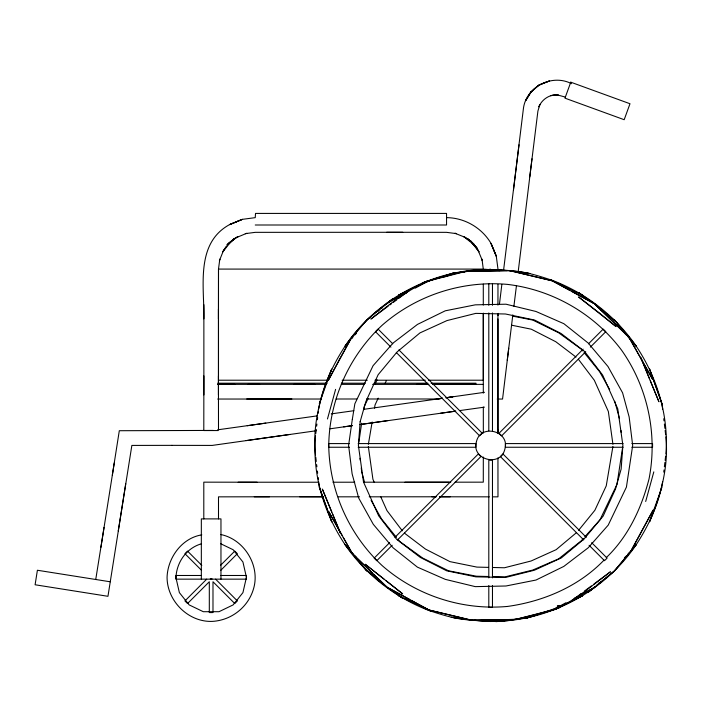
<?xml version="1.0" encoding="UTF-8"?>
<svg xmlns="http://www.w3.org/2000/svg" width="702" height="702" viewBox="0 0 702 702"><rect width="100%" height="100%" fill="white"/><g stroke="black" fill="none" stroke-linecap="round" stroke-linejoin="round"><path stroke-width="1.05" d="M203.87 375.903L203.799 430.554L218.243 430.554M218.436 318.892L218.497 269.085L219.796 259.152L219.41 260.67L223.534 250.395L226.053 246.885M483.318 457.046L483.292 482.16L455.098 482.186M483.336 433.029L483.318 407.063M497.92 432.95L497.937 313.829M497.946 305.098L497.972 284.363M315.514 435.81C311.969 475.272 324.614 515.408 347.165 547.736C367.576 575.982 396.139 597.964 428.703 610.407C442.953 615.163 457.441 619.805 472.604 620.05M315.76 433.669L316.269 429.405M316.646 426.202L316.892 424.061M317.401 419.787L317.655 417.655M318.155 413.381L318.41 411.249M318.655 409.108C322.692 386.548 332.608 365.224 345.112 346.086L347.165 343.102C382.511 293.182 445.472 263.259 506.546 270.612M474.727 620.226C535.802 627.57 598.762 597.656 634.108 547.736L636.161 544.752C648.674 525.614 658.581 504.29 662.618 481.73M663.75 472.113L664.004 469.98M664.382 466.777L664.882 462.504M665.136 460.372L665.636 456.098M665.891 453.966C669.015 414.829 656.493 375.149 634.108 343.102C613.697 314.856 585.135 292.874 552.571 280.431C538.653 275.851 524.534 271.156 509.731 270.875M499.508 303.747L501.851 284.45M503.545 270.516L523.332 109.24C525.561 87.004 551.895 73.429 571.533 83.687M508.731 348.253L502.553 399.052L497.191 399.043M518.208 271.569L531.993 158.792M498.06 315.54L498.323 313.39M513.513 189.751L519.032 144.796M507.256 360.231L512.829 314.891M529.773 176.851L537.916 111.03L539.899 104.493L538.882 106.844C541.9 99.263 550.061 93.945 558.265 94.963L550.561 95.612L557.186 94.867L565.487 97.122M513.899 306.23L516.461 285.626M358.854 442.242L361.653 423.209M622.428 448.596L617.005 484.38L599.912 519.919L584.827 536.793M112.32 475.236L119.305 430.721L213.294 430.423M110.258 581.791L37.399 570.252L35.1 584.766L107.959 596.305L131.862 445.419L172.016 445.358M100.904 547.349L114.268 462.934M118.252 530.949L125.719 483.748M363.776 409.599L364.277 406.458L368.076 398.56M95.744 579.492L104.063 527.395M368.366 444.357L372.148 421.999M374.491 408.16L375.035 404.966L378.22 398.131M612.916 446.481L606.247 485.872L594.866 510.293L578.588 530.335M319.287 403.773L331.704 369.033C320.13 395.972 312.232 425.544 315.514 455.028M661.986 487.065L649.569 521.805C661.03 495.182 668.813 466.031 665.891 436.872M327.465 418.971L335.6 389.364M645.682 501.474L653.816 471.867M385.047 383.476L386.416 380.545M375.193 383.757L377.097 379.808M226.746 245.963L222.797 251.781L231.563 240.918L234.591 238.329L226.93 244.893L235.802 237.829L246.823 233.257M227.86 244.498L229.852 242.181M227.957 244.375L229.247 242.874M583.388 538.408L581.238 540.812L558.66 558.836L532.713 570.068L504.896 576.904L492.839 576.605M604.089 560.056C578.755 586.442 543.462 601.43 507.564 606.431C462.302 610.521 416.514 595.647 382.3 565.733C348.982 534.836 329.396 490.856 328.738 445.419C329.396 399.982 348.982 356.002 382.3 325.105C416.514 295.191 462.302 280.317 507.564 284.407C552.685 289.812 594.375 313.882 621.621 350.254C647.788 387.407 657.8 434.494 648.999 479.08C641.435 508.257 628.272 536.53 606.274 557.625M352.685 337.197L351.263 338.724L352.764 337.171M624.315 558.23L625.736 556.704M627.878 554.404L630.01 552.114L627.763 554.448M355.01 334.836L356.511 333.274M377.518 311.477L379.764 309.143L377.544 311.416M624.762 557.563L626.263 556.002M206.713 579.15L184.942 600.93L187.539 603.527L209.31 581.747L209.31 612.548L211.153 612.592L212.987 612.548L212.987 581.747L234.766 603.527L237.364 600.93L215.584 579.15M220.498 565.373L234.766 551.105L237.364 553.702L220.84 570.226M389.592 542.69L374.175 558.108L376.772 560.705L392.19 545.287M394.989 537.284L478.281 454.001L480.879 456.598L397.586 539.882M583.125 349.157L499.061 433.222L501.658 435.819L585.722 351.755M588.522 343.761L603.176 329.106L605.773 331.704L590.347 347.13M228.018 244.428L231.563 240.918L238.066 236.556L236.556 237.408M228.089 244.463L235.802 237.829M576.421 532.686L556.142 549.675L531.081 561.003L504.422 567.769L492.786 567.488M594.963 586.802L588.215 592.277L614.373 571.051L636.161 544.752L614.373 571.051L596.656 585.433M388.18 306.195L370.849 319.05C393.427 301.579 416.304 281.537 445.401 276.562C472.753 267.146 502.018 268.436 530.089 273.552L523.613 272.938M389.917 304.905L391.646 303.624M393.383 302.334L396.849 299.763M398.578 298.473L408.976 290.76C382.976 302.992 361.504 322.639 345.112 346.086L366.9 319.787L393.067 298.561L386.521 303.562L402.764 294.831M580.966 593.646C562.592 609.345 538.399 613.767 515.645 619.392C494.252 623.385 472.472 620.629 451.184 617.286L457.66 617.9M584.433 591.075L591.365 585.933M593.962 584.003L610.433 571.788L585.293 591.102L572.297 600.078L594.761 587.276L582.335 593.953M404.677 293.805L406.59 292.778M415.189 288.153L428.562 280.967L465.628 271.446L509.599 270.612L552.369 280.861L594.383 303.72L615.926 321.665L636.495 346.569L614.373 319.787L615.926 321.665L600.403 309.582M566.093 602.676L552.711 609.871L515.645 619.392L471.674 620.226L428.904 609.977L386.899 587.118L365.347 569.173L344.779 544.269L366.9 571.051L365.347 569.173L380.87 581.256M574.692 598.06L576.605 597.033M578.509 596.007L580.422 594.98M566.558 603.764L582.8 595.621L567.558 603.123M419.427 284.898L398.473 295.217L420.41 284.336M422.288 283.485L427.044 281.142L422.306 283.424M559.942 606.879L554.229 609.696L565.61 604.22M201.535 543.769C185.933 548.192 175.93 563.25 175.921 579.15L246.384 579.15L246.384 575.482L220.893 575.482M557.353 606.221L559.415 605.536M557.3 606.089L559.38 605.44M212.118 578.904L210.275 578.904M201.816 534.863C181.897 538.013 167.699 557.713 167.067 577.316C167.094 601.131 188.601 622.542 212.609 621.367C231.537 620.226 248.297 607.063 253.545 588.741C260.46 565.636 244.164 539.233 220.726 534.52M330.045 428.808L352.299 425.64M359.819 424.57L387.758 420.595M247.253 425.71L317.427 415.838M331.283 413.873L353.843 410.714M442.374 398.288L437.109 399.034L442.488 398.271M446.595 397.701L452.922 396.805L446.481 397.709M445.726 397.806L484.494 392.313M246.2 440.575L289.917 434.433M343.699 426.86L352.378 425.649M359.968 424.578L455.8 411.118M363.522 409.363L442.19 398.315M217.576 429.826L265.786 423.113M440.47 413.267L455.475 411.179M459.766 410.582L484.415 407.151M316.093 430.765L212.179 445.419L171.902 445.358M245.305 233.643L255.238 232.344L402.746 232.283M466.769 271.534L451.956 273.455L422.244 282.888L455.001 272.771L451.956 273.455L465.628 271.446L509.599 270.612L552.369 280.861L569.559 290.216M468.883 271.262L484.749 269.208L492.313 269.937M512.39 619.576L496.525 621.63L488.969 620.901M514.505 619.304L529.317 617.383L559.029 607.95L526.272 618.067L529.317 617.383L515.645 619.392L471.674 620.226L428.904 609.977L411.723 600.622M485.231 269.937L490.637 269.314L484.977 269.884M496.051 620.901L490.637 621.524L496.296 620.954M434.643 384.415L483.09 384.363M217.708 399.043L321.016 399.026M354.712 482.213L332.967 482.221M363.443 482.195L450.763 482.195M269.498 496.788L218.497 496.849L218.497 518.892M255.238 225L446.551 225L446.551 213.417L255.519 213.417L255.238 217.646L242.374 219.349L229.554 224.614C195.016 243.489 204.484 286.978 203.87 318.892M327.913 380.212L218.497 380.212L218.497 269.085L483.292 269.085L481.993 259.152L482.379 260.67L477.808 249.649L471.911 242.576M342.137 380.212L367.304 380.212M374.965 380.212L425.298 380.212M428.58 380.212L483.292 380.212L483.292 313.75M217.717 383.204L327.132 383.204M341.356 383.204L365.435 383.204M374.184 383.204L427.799 383.204M431.081 383.204L475.947 383.204L475.947 384.354L432.467 384.415L448.666 384.415M217.717 384.354L326.044 384.354M341.356 384.354L364.338 384.354M372.613 384.398L428.896 384.354M247.85 384.415L259.643 384.415M293.752 384.406L315.04 384.415M416.426 384.424L428.211 384.415M246.744 398.99L291.865 398.99M336.17 399.008L356.739 398.99M366.505 398.99L436.96 398.99M349.429 443.585L328.712 443.585L328.712 447.253L349.429 447.253M358.152 443.585L475.947 443.585L475.947 447.253L358.152 447.253M623.122 443.585L505.335 443.585L505.335 447.253L623.122 447.253M631.844 443.585L652.57 443.585L652.57 447.253L631.844 447.253M238.162 482.221L317.848 482.221M404.957 482.221L449.087 482.221M254.273 496.788L323.429 496.797M359.573 496.823L338.18 496.823M369.199 496.823L436.153 496.788L431.809 496.788M450.245 496.788L439.399 496.788L489.303 496.841M201.404 575.482L175.921 575.482L175.869 577.316L179.37 592.62L189.154 604.896L203.299 611.705L218.998 611.705L233.143 604.896L242.936 592.62L246.428 577.316L242.936 562.012L233.143 549.736L220.77 543.769M386.67 232.283L446.551 232.344L456.484 233.643L454.966 233.257L465.242 237.381L469.629 240.532L463.855 236.644L474.719 245.41L477.307 248.438L470.744 240.777M217.611 384.363L234.854 384.38M257.09 482.221L203.799 482.16L203.799 518.892M492.558 496.849L497.981 496.849L497.946 457.923M299.64 496.788L323.192 496.805M488.557 567.383L476.93 567.102L449.973 561.635L425.491 549.104L404.422 533.116M488.452 576.5L476.386 576.21L448.517 570.787L422.709 558.081L399.877 541.619L397.85 539.11M496.63 270.349L499.868 270.656M519.296 272.516L521.454 272.727M459.819 618.111L461.977 618.322M481.414 620.182L483.573 620.384M446.551 217.646C464.663 217.752 481.853 227.834 491.023 243.401L496.288 256.221L497.981 269.085M512.39 316.093L532.757 320.051L558.573 332.748L581.396 349.219L582.748 350.895M511.609 325.202L531.3 329.203L555.791 341.734L576.017 357.081M568.33 288.311L549.973 279.528L582.827 295.244L573.165 290.619M402.316 597.446L398.455 595.594L431.309 611.31L415.847 603.913M404.247 598.367L411.012 601.605M571.463 291.251L594.383 303.72L628.957 337.276L652.518 379.15L628.957 337.276L594.383 303.72L578.852 292.787L586.609 298.833M409.81 599.587L386.899 587.118L352.325 553.562L328.755 511.688L342.146 535.486M392.945 590.663L402.43 598.051L386.899 587.118L374.324 574.912M383.95 579.053L365.215 564.241L402.676 593.866L385.652 580.396M468.883 239.777L467.269 238.39L470.358 241.04M471.911 242.374L474.236 244.366M372.753 573.394L352.325 553.562L343.217 537.39M392.751 343.761L378.106 329.106L375.509 331.704L390.926 347.13M398.92 349.929L482.213 433.222L479.615 435.819L396.323 352.527M586.284 537.284L502.992 454.001L500.394 456.598L583.687 539.882M591.681 542.69L607.107 558.108L604.51 560.705L589.083 545.287M201.807 565.373L187.539 551.105L184.942 553.702L201.456 570.226M377.544 579.422L379.764 581.695L377.518 579.361M601.509 309.143L604.51 312.258M624.762 333.274L626.263 334.836M627.763 336.39L630.01 338.724L627.878 336.425M352.764 553.667L351.263 552.114L352.685 553.641M355.01 556.002L356.511 557.563M624.315 332.608L625.736 334.134M471.832 242.708L479.071 251.913L474.719 245.41M584.099 352.562L599.648 371.77L609.661 389.531M396.498 537.442L381.625 519.068L371.095 500.368M578.343 359.196L594.322 380.265L608.353 411.504L612.943 444.357M402.299 530.8L386.951 510.573L380.817 496.902M374.245 482.256L372.929 479.334L368.331 446.481M649.464 378.711L640.838 357.669L658.915 401.763L650.289 380.721M331.809 512.127L322.358 489.075L340.444 533.169L332.634 514.127M661.986 403.773L649.569 369.033L661.986 403.773L662.618 409.108M319.287 487.065L331.704 521.805L319.287 487.065L318.655 481.73M614.741 401.211L619.497 418.638M361.784 472.2L364.575 482.458M620.989 430.423L621.261 432.564M360.012 458.274L360.284 460.415M361.24 467.918L361.644 471.13M663.75 418.725L664.004 420.858M664.382 424.061L664.882 428.334M665.136 430.466L665.636 434.74M315.76 457.169L316.269 461.433M316.646 464.636L316.892 466.777M317.401 471.051L317.655 473.183M318.155 477.457L318.41 479.589M483.301 313.11L483.301 393.138M497.92 429.808L497.929 433.046M218.436 375.903L218.497 429.466M497.92 318.945L497.92 432.529M492.471 283.485L492.471 305.3M492.471 312.934L492.471 430.721M492.471 577.904L492.471 460.117L488.803 460.117L488.803 577.904M492.471 585.538L492.471 607.344L488.803 607.344L488.803 585.538M488.803 283.485L488.803 305.3M488.803 312.934L488.803 430.721M483.292 284.126L483.292 305.037M220.963 579.15L220.963 518.892L201.334 518.892L201.334 579.15M218.436 309.064L218.436 394.945M203.87 304.686L203.87 394.945M360.144 421.718L358.389 445.419L363.513 482.046L378.659 515.786L396.683 539.373L420.279 557.397L446.753 570.831L475.833 576.842L505.519 577.456L534.319 570.252L561.328 557.923L584.152 538.934L603.141 516.11L615.478 489.101L621.13 469.12L622.893 445.419L617.76 408.792L602.623 375.052L584.591 351.465L561.003 333.441L534.52 320.007L505.449 313.996L475.763 313.382L446.955 320.586L419.945 332.915L397.121 351.904L378.132 374.728L365.803 401.737L360.144 421.718M476.447 441.619C470.866 459.661 500.64 467.637 504.835 449.219C510.407 431.177 480.642 423.201 476.447 441.619M352.307 419.454L348.587 445.419L352.123 473.868L358.678 497.999L373.306 524.341L393.102 547.806L417.4 567.137L445.322 579.369L475.28 586.635L505.984 585.994L535.995 580.036L563.785 566.435L588.179 547.806L608.213 525.131L626.421 487.091L632.686 445.419L629.15 416.97L622.595 392.839L607.967 366.497L588.179 343.032L563.873 323.701L535.951 311.469L505.993 304.203L475.289 304.843L445.279 310.802L417.488 324.403L393.102 343.032L373.069 365.707L354.861 403.747L352.307 419.454M570.779 82.187L564.97 98.157L624.183 119.709L629.992 103.738L570.779 82.187M339.399 359.485L328.194 380.624L350.123 340.233L339.399 359.485M653.079 510.214L631.159 550.605L653.079 510.214M528.606 95.876L525.64 100.676L531.291 91.585L528.606 95.876M534.248 89.101L530.335 92.699L538.882 85.091L549.543 80.932L538.882 85.091L534.248 89.101M382.493 307.476L380.677 308.59L382.537 307.485M601.509 581.695L598.78 583.362L601.509 581.695M236.249 221.85L229.554 224.614L242.374 219.349L236.249 221.85M599.806 313.355L578.597 296.972L616.058 326.597L599.806 313.355M493.787 250.096L491.023 243.401L496.288 256.221L493.787 250.096"/></g></svg>
